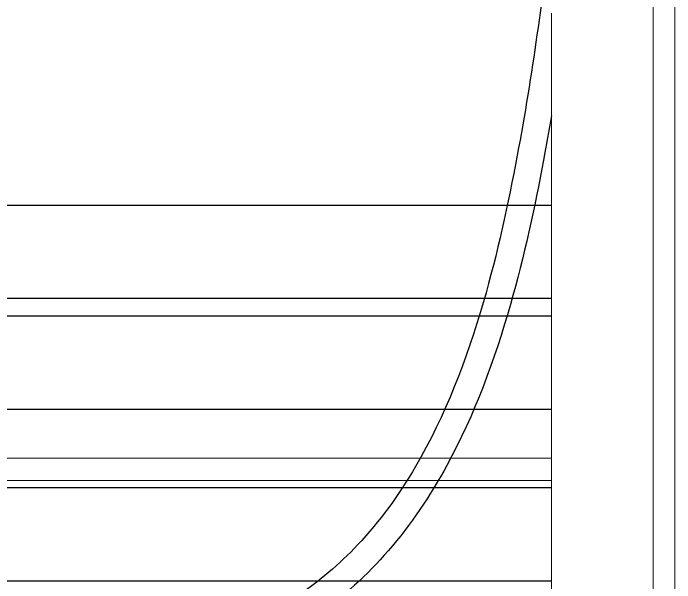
# Model space of a CAD drawing. Header units: feet. Extents: x 0 to 5170, y -254 to 1413.
# Drawn here: x 1841.07 to 1849.31, y 61.5 to 68.59 of the extents above; entities that cross this region are included whole.
import ezdxf
from ezdxf.lldxf.tags import DXFTag

# ---------------------------------------------------------------- set-up
doc = ezdxf.new("R2010")
doc.units = ezdxf.units.FT
doc.header["$MEASUREMENT"] = 0
for name, color, linetype in [('ATI CENTER SUPPORT', 7, 'Continuous'), ('DC FEEEDERS', 1, 'Continuous'), ('PV-AG-DC1', 142, 'DC1'), ('WIRE MANAGEMENT', 4, 'Continuous')]:
    doc.layers.add(name, color=color, linetype=linetype)
doc.styles.add('NEI-A', font='arial.ttf')
tags = doc.linetypes.add('DC1', pattern='A,0.176989,-0.035266,["DC1",NEI-A,S=0.1,R=0,X=0,Y=-0.05],-0.314734,0.176989', length=0.703978).pattern_tags.tags
tags[6] = DXFTag(74, 10)

msp = doc.modelspace()

# ---------------------------------------------------------------- linework, layer by layer
at = {"layer": 'ATI CENTER SUPPORT', "color": 8, "linetype": 'Continuous', "lineweight": 15}
for p, q in [((1849.03955, 108.06425), (1849.03955, 25.40257)), ((1849.30717, 108.06425), (1849.30717, 25.40257)), ((1847.77006, 68.59497), (1847.77006, 25.40257))]:
    msp.add_line(p, q, dxfattribs=at)
at = {"layer": 'DC FEEEDERS'}
for points in [[(1805.32588, 66.20605), (1847.77006, 66.20605)], [(1805.32588, 65.04605), (1847.77006, 65.04605)], [(1805.32588, 64.8241), (1847.77006, 64.8241)], [(1805.32588, 63.6641), (1847.77006, 63.6641)], [(1805.32588, 62.68671), (1847.77006, 62.68671)], [(1805.32588, 61.52671), (1847.77006, 61.52671)]]:
    msp.add_lwpolyline(points, dxfattribs=at)
at = {"layer": 'PV-AG-DC1'}
for points, knots in [([(1847.77006, 69.78642), (1847.66925, 68.82323), (1847.5343, 67.83961), (1847.23264, 66.2223), (1847.09919, 65.60398), (1846.71505, 64.28063), (1846.44824, 63.58056), (1845.87291, 62.59835), (1845.6353, 62.26897), (1845.13055, 61.7335), (1844.87541, 61.51671), (1844.33086, 61.14947), (1844.04197, 60.99601), (1843.57901, 60.79304), (1843.41142, 60.72762), (1843.24142, 60.66783), (1843.19089, 60.65006), (1843.14015, 60.63279), (1843.08941, 60.61552), (1842.81509, 60.52214), (1842.54077, 60.42875), (1842.26645, 60.33537), (1841.9409, 60.22455), (1841.61536, 60.11373), (1841.28981, 60.00291)], [5.1545752, 5.1545752, 5.1545752, 5.1545752, 7.9899379, 7.9899379, 9.6765806, 9.6765806, 11.6858612, 11.6858612, 12.7996381, 12.7996381, 13.7036105, 13.7036105, 14.6075829, 14.6075829, 15.1058256, 15.1058256, 15.1058256, 15.2539006, 15.2539006, 15.2539006, 16.0544781, 16.0544781, 16.0544781, 17.004551, 17.004551, 17.004551, 17.004551]), ([(1847.77006, 67.31546), (1847.7392, 67.1336), (1847.70669, 66.95077), (1847.56231, 66.17638), (1847.43166, 65.56715), (1847.06306, 64.27594), (1846.81336, 63.59495), (1846.26283, 62.58715), (1846.02298, 62.22756), (1845.47796, 61.60004), (1845.17672, 61.3271), (1844.61142, 60.9329), (1844.36343, 60.79121), (1844.10931, 60.66783), (1844.03727, 60.63286), (1843.96473, 60.59935), (1843.8922, 60.56584), (1843.72589, 60.48902), (1843.55958, 60.41219), (1843.39328, 60.33537), (1843.15337, 60.22455), (1842.91347, 60.11373), (1842.67356, 60.00291), (1842.54796, 59.94489), (1842.42235, 59.88686), (1842.29675, 59.82884), (1842.18245, 59.77604), (1842.06815, 59.72324), (1841.95385, 59.67045)], [7.4787728, 7.4787728, 7.4787728, 7.4787728, 7.9877747, 7.9877747, 9.6227732, 9.6227732, 11.503335, 11.503335, 12.6223337, 12.6223337, 13.6409475, 13.6409475, 14.3830075, 14.3830075, 14.3830075, 14.5933778, 14.5933778, 14.5933778, 15.0757196, 15.0757196, 15.0757196, 15.7715112, 15.7715112, 15.7715112, 16.1358044, 16.1358044, 16.1358044, 16.4673028, 16.4673028, 16.4673028, 16.4673028])]:
    msp.add_open_spline(points, degree=3, knots=knots, dxfattribs=at)
at = {"layer": 'WIRE MANAGEMENT', "color": 4, "linetype": 'Continuous', "lineweight": 18, "elevation": 0.11854, "flags": 128}
for points in [[(1805.32588, 63.05156), (1847.77006, 63.05156)], [(1805.32588, 62.77349), (1847.77006, 62.77349)]]:
    msp.add_lwpolyline(points, dxfattribs=at)

doc.saveas('drawing.dxf')
